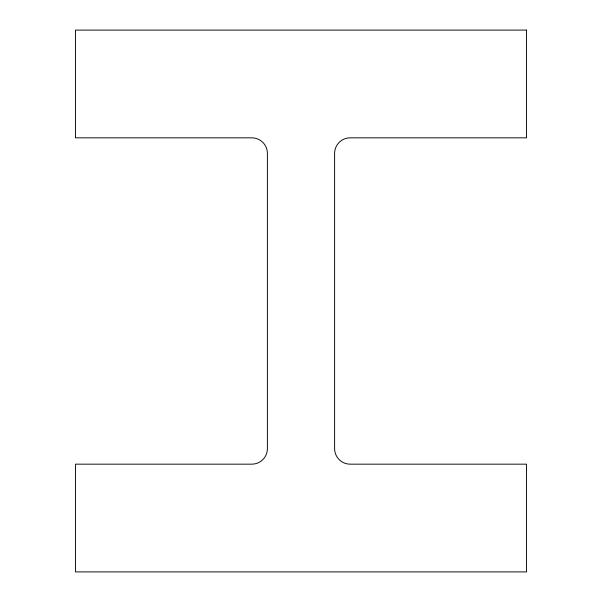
<?xml version="1.0" encoding="UTF-8"?>
<svg xmlns="http://www.w3.org/2000/svg" width="602" height="602" viewBox="0 0 602 602"><rect width="100%" height="100%" fill="white"/><g stroke="black" fill="none" stroke-linecap="round" stroke-linejoin="round"><path stroke-width="0.9" d="M526.509 30.1L75.491 30.1L75.491 137.835L251.854 137.835A15.539 15.539 0 0 1 267.393 153.375L267.393 448.625A15.539 15.539 0 0 1 251.854 464.165L75.491 464.165L75.491 571.9L526.509 571.9L526.509 464.165L350.146 464.165A15.539 15.539 0 0 1 334.607 448.625L334.607 153.375A15.539 15.539 0 0 1 350.146 137.835L526.509 137.835L526.509 30.1"/></g></svg>
